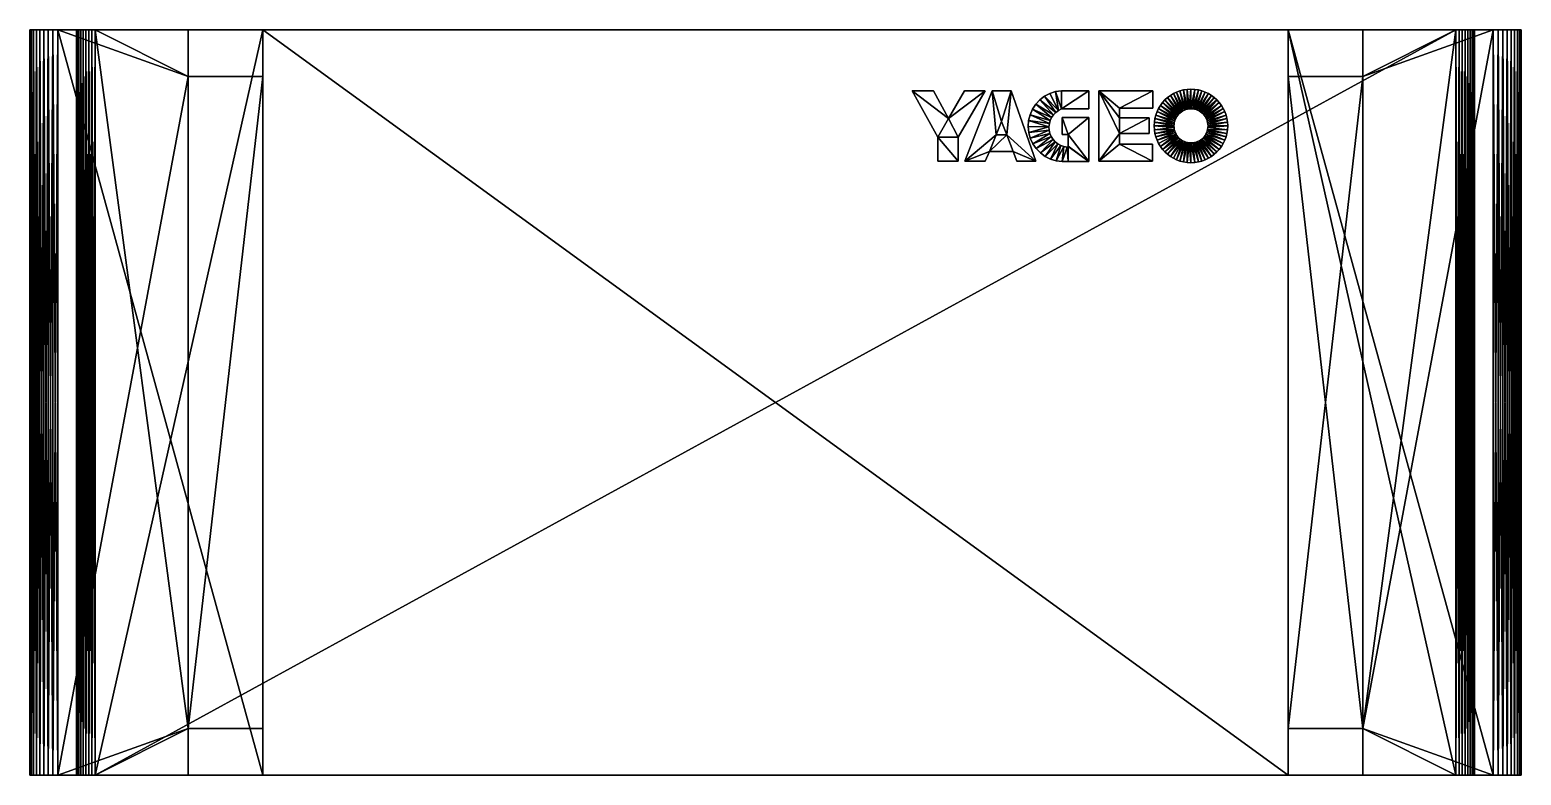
# Model space of a CAD drawing. Extents: x -0.8 to 0.8, y -0.4 to 0.4.
import ezdxf

# ---------------------------------------------------------------- set-up
doc = ezdxf.new("R2010")
doc.units = 0
for name, color, linetype in [('1', 250, 'CONTINUOUS'), ('2', 255, 'CONTINUOUS'), ('Triangle_Set', 254, 'CONTINUOUS'), ('Triangle_Set_ncl1_1', 254, 'CONTINUOUS'), ('Triangle_Set_ncl1_2', 7, 'CONTINUOUS'), ('Triangle_Set_ncl1_3', 7, 'CONTINUOUS'), ('Triangle_Set_ncl1_4', 7, 'CONTINUOUS'), ('Triangle_Set_ncl1_5', 7, 'CONTINUOUS'), ('Triangle_Set_ncl1_6', 7, 'CONTINUOUS')]:
    doc.layers.add(name, color=color, linetype=linetype)

msp = doc.modelspace()

# ---------------------------------------------------------------- meshes
at = {"layer": '1', "color": 250}
mesh = msp.add_polyface(dxfattribs=at)
corners = [(-0.550005, 0.4, 0.5), (0.550005, 0.4, 0.5), (0.550005, -0.4, 0.5), (-0.550005, -0.4, 0.5), (0.550005, 0.4, 0.55), (0.550005, -0.4, 0.55), (-0.550005, 0.4, 0.55), (-0.550005, -0.4, 0.55)]
mesh.append_faces([[corners[k] for k in face] for face in [(1, 0, 2), (2, 0, 3), (1, 5, 4), (5, 1, 2), (6, 0, 4), (4, 0, 1), (6, 3, 0), (3, 6, 7), (7, 2, 3), (2, 7, 5), (7, 6, 5), (5, 6, 4)]], dxfattribs={"color": 250})
at = {"layer": '2', "color": 255}
mesh = msp.add_polyface(dxfattribs=at)
corners = [(0.73, 0.4, 0.05), (0.73, -0.4, 0.05), (-0.73, -0.4, 0.05), (-0.73, 0.4, 0.05), (0.75, -0.4, 0.48), (0.73, -0.4, 0.5), (-0.73, -0.4, 0.5), (-0.75, -0.4, 0.48), (-0.75, -0.4, 0.07), (0.75, -0.4, 0.07), (0.75, 0.4, 0.07), (-0.75, 0.4, 0.07), (-0.75, 0.4, 0.48), (-0.73, 0.4, 0.5), (0.73, 0.4, 0.5), (0.75, 0.4, 0.48), (0.749696, -0.4, 0.483473), (0.748794, -0.4, 0.48684), (0.747321, -0.4, 0.49), (0.745321, -0.4, 0.492856), (0.742856, -0.4, 0.495321), (0.74, -0.4, 0.497321), (0.73684, -0.4, 0.498794), (0.733473, -0.4, 0.499696), (-0.733473, -0.4, 0.499696), (-0.73684, -0.4, 0.498794), (-0.74, -0.4, 0.497321), (-0.742856, -0.4, 0.495321), (-0.745321, -0.4, 0.492856), (-0.747321, -0.4, 0.49), (-0.748794, -0.4, 0.48684), (-0.749696, -0.4, 0.483473), (-0.749696, -0.4, 0.066527), (-0.748794, -0.4, 0.06316), (-0.747321, -0.4, 0.06), (-0.745321, -0.4, 0.057144), (-0.742856, -0.4, 0.054679), (-0.74, -0.4, 0.052679), (-0.73684, -0.4, 0.051206), (-0.733473, -0.4, 0.050304), (0.733473, -0.4, 0.050304), (0.73684, -0.4, 0.051206), (0.74, -0.4, 0.052679), (0.742856, -0.4, 0.054679), (0.745321, -0.4, 0.057144), (0.747321, -0.4, 0.06), (0.748794, -0.4, 0.06316), (0.749696, -0.4, 0.066527), (0.733473, 0.4, 0.050304), (0.73684, 0.4, 0.051206), (0.74, 0.4, 0.052679), (0.742856, 0.4, 0.054679), (0.745321, 0.4, 0.057144), (0.747321, 0.4, 0.06), (0.748794, 0.4, 0.06316), (0.749696, 0.4, 0.066527), (-0.733473, 0.4, 0.050304), (-0.73684, 0.4, 0.051206), (-0.74, 0.4, 0.052679), (-0.742856, 0.4, 0.054679), (-0.745321, 0.4, 0.057144), (-0.747321, 0.4, 0.06), (-0.748794, 0.4, 0.06316), (-0.749696, 0.4, 0.066527), (-0.749696, 0.4, 0.483473), (-0.748794, 0.4, 0.48684), (-0.747321, 0.4, 0.49), (-0.745321, 0.4, 0.492856), (-0.742856, 0.4, 0.495321), (-0.74, 0.4, 0.497321), (-0.73684, 0.4, 0.498794), (-0.733473, 0.4, 0.499696), (0.733473, 0.4, 0.499696), (0.73684, 0.4, 0.498794), (0.74, 0.4, 0.497321), (0.742856, 0.4, 0.495321), (0.745321, 0.4, 0.492856), (0.747321, 0.4, 0.49), (0.748794, 0.4, 0.48684), (0.749696, 0.4, 0.483473)]
mesh.append_faces([[corners[k] for k in face] for face in [(1, 0, 2), (2, 0, 3), (16, 4, 17), (17, 4, 18), (18, 4, 19), (19, 4, 20), (20, 4, 21), (21, 4, 22), (22, 4, 23), (23, 4, 5), (5, 4, 1), (24, 6, 25), (25, 6, 26), (26, 6, 27), (27, 6, 28), (28, 6, 29), (29, 6, 30), (30, 6, 31), (6, 5, 2), (31, 6, 7), (7, 6, 8), (8, 6, 2), (32, 8, 33), (33, 8, 34), (34, 8, 35), (35, 8, 36), (36, 8, 37), (37, 8, 38), (38, 8, 39), (5, 1, 2), (39, 8, 2), (1, 4, 9), (40, 1, 41), (41, 1, 42), (42, 1, 43), (43, 1, 44), (44, 1, 45), (45, 1, 46), (46, 1, 47), (47, 1, 9), (47, 9, 55), (46, 47, 54), (45, 46, 53), (44, 45, 52), (43, 44, 51), (42, 43, 50), (41, 42, 49), (40, 41, 48), (1, 40, 0), (0, 40, 48), (48, 41, 49), (49, 42, 50), (50, 43, 51), (51, 44, 52), (52, 45, 53), (53, 46, 54), (54, 47, 55), (55, 9, 10), (56, 3, 57), (57, 3, 58), (58, 3, 59), (59, 3, 60), (60, 3, 61), (61, 3, 62), (62, 3, 63), (63, 3, 11), (11, 3, 12), (12, 3, 13), (64, 12, 65), (65, 12, 66), (66, 12, 67), (67, 12, 68), (68, 12, 69), (69, 12, 70), (70, 12, 71), (71, 12, 13), (13, 3, 14), (72, 14, 73), (73, 14, 74), (74, 14, 75), (75, 14, 76), (76, 14, 77), (77, 14, 78), (78, 14, 79), (14, 3, 0), (79, 14, 15), (15, 14, 10), (10, 14, 0), (55, 10, 54), (54, 10, 53), (53, 10, 52), (52, 10, 51), (51, 10, 50), (50, 10, 49), (49, 10, 48), (48, 10, 0), (39, 2, 56), (38, 39, 57), (37, 38, 58), (36, 37, 59), (35, 36, 60), (34, 35, 61), (33, 34, 62), (32, 33, 63), (8, 32, 11), (11, 32, 63), (63, 33, 62), (62, 34, 61), (61, 35, 60), (60, 36, 59), (59, 37, 58), (58, 38, 57), (57, 39, 56), (56, 2, 3), (6, 13, 14), (6, 14, 5), (21, 22, 74), (20, 21, 75), (19, 20, 76), (18, 19, 77), (17, 18, 78), (16, 17, 79), (4, 16, 15), (22, 23, 73), (15, 16, 79), (23, 5, 72), (79, 17, 78), (78, 18, 77), (77, 19, 76), (76, 20, 75), (75, 21, 74), (74, 22, 73), (73, 23, 72), (72, 5, 14), (15, 10, 9), (4, 15, 9), (11, 12, 7), (8, 11, 7), (71, 13, 24), (70, 71, 25), (69, 70, 26), (68, 69, 27), (67, 68, 28), (66, 67, 29), (65, 66, 30), (64, 65, 31), (12, 64, 7), (7, 64, 31), (31, 65, 30), (30, 66, 29), (29, 67, 28), (28, 68, 27), (27, 69, 26), (26, 70, 25), (25, 71, 24), (24, 13, 6)]], dxfattribs={"color": 255})
at = {"layer": 'Triangle_Set', "color": 254}
mesh = msp.add_polyface(dxfattribs=at)
corners = [(-0.8, -0.4, 0.52), (-0.8, 0.4, 0.52), (-0.8, 0.4, 0.03), (-0.8, -0.4, 0.03), (-0.77, 0.4, 0.55), (-0.629983, 0.4, 0.55), (-0.629983, 0.4, 0.5), (-0.73, 0.4, 0.5), (-0.75, 0.4, 0.48), (-0.75, 0.4, 0.07), (-0.73, 0.4, 0.05), (-0.549983, 0.4, 0.05), (-0.549983, 0.4), (-0.77, 0.4), (-0.77, -0.4, 0.55), (-0.75, -0.4, 0.48), (-0.73, -0.4, 0.5), (-0.629983, -0.4, 0.5), (-0.629983, -0.4, 0.55), (-0.77, -0.4), (-0.549983, -0.4), (-0.549983, -0.4, 0.05), (-0.73, -0.4, 0.05), (-0.75, -0.4, 0.07), (-0.629983, -0.35, 0.55), (-0.549983, -0.35, 0.55), (-0.549983, 0.35, 0.55), (-0.629983, 0.35, 0.55), (-0.629983, -0.35, 0.5), (-0.629983, 0.35, 0.5), (-0.549983, 0.35, 0.5), (-0.549983, -0.35, 0.5), (-0.799544, 0.4, 0.525209), (-0.798191, 0.4, 0.530261), (-0.795981, 0.4, 0.535), (-0.792981, 0.4, 0.539284), (-0.789284, 0.4, 0.542981), (-0.785, 0.4, 0.545981), (-0.780261, 0.4, 0.548191), (-0.775209, 0.4, 0.549544), (-0.733473, 0.4, 0.499696), (-0.73684, 0.4, 0.498794), (-0.74, 0.4, 0.497321), (-0.742856, 0.4, 0.495321), (-0.745321, 0.4, 0.492856), (-0.747321, 0.4, 0.49), (-0.748794, 0.4, 0.48684), (-0.749696, 0.4, 0.483473), (-0.749696, 0.4, 0.066527), (-0.748794, 0.4, 0.06316), (-0.747321, 0.4, 0.06), (-0.745321, 0.4, 0.057144), (-0.742856, 0.4, 0.054679), (-0.74, 0.4, 0.052679), (-0.73684, 0.4, 0.051206), (-0.733473, 0.4, 0.050304), (-0.775209, 0.4, 0.000456), (-0.780261, 0.4, 0.001809), (-0.785, 0.4, 0.004019), (-0.789284, 0.4, 0.007019), (-0.792981, 0.4, 0.010716), (-0.795981, 0.4, 0.015), (-0.798191, 0.4, 0.019739), (-0.799544, 0.4, 0.024791), (-0.799544, -0.4, 0.525209), (-0.798191, -0.4, 0.530261), (-0.795981, -0.4, 0.535), (-0.792981, -0.4, 0.539284), (-0.789284, -0.4, 0.542981), (-0.785, -0.4, 0.545981), (-0.780261, -0.4, 0.548191), (-0.775209, -0.4, 0.549544), (-0.749696, -0.4, 0.483473), (-0.748794, -0.4, 0.48684), (-0.747321, -0.4, 0.49), (-0.745321, -0.4, 0.492856), (-0.742856, -0.4, 0.495321), (-0.74, -0.4, 0.497321), (-0.73684, -0.4, 0.498794), (-0.733473, -0.4, 0.499696), (-0.799544, -0.4, 0.024791), (-0.798191, -0.4, 0.019739), (-0.795981, -0.4, 0.015), (-0.792981, -0.4, 0.010716), (-0.789284, -0.4, 0.007019), (-0.785, -0.4, 0.004019), (-0.780261, -0.4, 0.001809), (-0.775209, -0.4, 0.000456), (-0.733473, -0.4, 0.050304), (-0.73684, -0.4, 0.051206), (-0.74, -0.4, 0.052679), (-0.742856, -0.4, 0.054679), (-0.745321, -0.4, 0.057144), (-0.747321, -0.4, 0.06), (-0.748794, -0.4, 0.06316), (-0.749696, -0.4, 0.066527)]
mesh.append_faces([[corners[k] for k in face] for face in [(1, 0, 2), (2, 0, 3), (32, 1, 33), (33, 1, 34), (34, 1, 35), (35, 1, 36), (36, 1, 37), (37, 1, 38), (38, 1, 39), (39, 1, 4), (4, 1, 43), (5, 4, 7), (6, 5, 7), (7, 4, 40), (40, 4, 41), (41, 4, 42), (42, 4, 43), (43, 1, 44), (44, 1, 45), (45, 1, 46), (46, 1, 47), (47, 1, 8), (8, 1, 9), (9, 1, 2), (48, 9, 2), (49, 48, 2), (50, 49, 2), (51, 50, 2), (52, 51, 13), (53, 52, 13), (54, 53, 13), (55, 13, 10), (10, 12, 11), (55, 54, 13), (12, 10, 13), (13, 51, 2), (56, 13, 57), (57, 13, 58), (58, 13, 59), (59, 13, 60), (60, 13, 61), (61, 13, 62), (62, 13, 63), (63, 13, 2), (39, 4, 71), (38, 39, 70), (37, 38, 69), (36, 37, 68), (35, 36, 67), (34, 35, 66), (33, 34, 65), (32, 33, 64), (1, 32, 0), (0, 32, 64), (64, 33, 65), (65, 34, 66), (66, 35, 67), (67, 36, 68), (68, 37, 69), (69, 38, 70), (70, 39, 71), (71, 4, 14), (15, 0, 72), (72, 0, 73), (73, 0, 74), (74, 0, 75), (75, 14, 76), (76, 14, 77), (77, 14, 78), (16, 14, 18), (79, 78, 14), (16, 79, 14), (17, 16, 18), (14, 75, 0), (71, 14, 70), (70, 14, 69), (69, 14, 68), (68, 14, 67), (67, 14, 66), (66, 14, 65), (65, 14, 64), (15, 3, 0), (64, 14, 0), (80, 3, 81), (81, 3, 82), (82, 3, 83), (83, 3, 84), (84, 3, 85), (85, 3, 86), (86, 3, 87), (87, 3, 19), (19, 3, 91), (20, 19, 22), (21, 20, 22), (22, 19, 88), (88, 19, 89), (89, 19, 90), (90, 19, 91), (91, 3, 92), (92, 3, 93), (93, 3, 94), (94, 3, 95), (3, 15, 23), (95, 3, 23), (63, 2, 80), (62, 63, 81), (61, 62, 82), (60, 61, 83), (59, 60, 84), (58, 59, 85), (57, 58, 86), (56, 57, 87), (13, 56, 19), (19, 56, 87), (87, 57, 86), (86, 58, 85), (85, 59, 84), (84, 60, 83), (83, 61, 82), (82, 62, 81), (81, 63, 80), (80, 2, 3), (18, 14, 24), (24, 14, 27), (25, 24, 26), (26, 24, 27), (27, 4, 5), (27, 14, 4), (12, 13, 20), (13, 19, 20), (21, 11, 12), (21, 12, 20), (10, 11, 22), (11, 21, 22), (22, 88, 55), (88, 89, 54), (89, 90, 53), (90, 91, 52), (91, 92, 51), (92, 93, 50), (93, 94, 49), (94, 95, 48), (95, 23, 9), (95, 9, 48), (94, 48, 49), (93, 49, 50), (92, 50, 51), (91, 51, 52), (90, 52, 53), (89, 53, 54), (88, 54, 55), (22, 55, 10), (8, 9, 15), (9, 23, 15), (7, 40, 79), (40, 41, 78), (41, 42, 77), (42, 43, 76), (43, 44, 75), (44, 45, 74), (45, 46, 73), (46, 47, 72), (47, 8, 15), (47, 15, 72), (46, 72, 73), (45, 73, 74), (44, 74, 75), (43, 75, 76), (42, 76, 77), (41, 77, 78), (40, 78, 79), (7, 79, 16), (17, 28, 16), (28, 31, 30), (28, 30, 29), (7, 29, 6), (28, 29, 7), (28, 7, 16), (5, 6, 27), (6, 29, 27), (24, 28, 18), (28, 17, 18), (29, 30, 26), (29, 26, 27), (31, 25, 26), (31, 26, 30), (25, 31, 24), (31, 28, 24)]], dxfattribs={"color": 254})
at = {"layer": 'Triangle_Set_ncl1_1', "color": 254}
mesh = msp.add_polyface(dxfattribs=at)
corners = [(0.8, 0.4, 0.52), (0.8, -0.4, 0.52), (0.8, -0.4, 0.03), (0.8, 0.4, 0.03), (0.77, -0.4, 0.55), (0.629983, -0.4, 0.55), (0.629983, -0.4, 0.5), (0.73, -0.4, 0.5), (0.75, -0.4, 0.48), (0.75, -0.4, 0.07), (0.73, -0.4, 0.05), (0.549983, -0.4, 0.05), (0.549983, -0.4), (0.77, -0.4), (0.77, 0.4, 0.55), (0.75, 0.4, 0.48), (0.73, 0.4, 0.5), (0.629983, 0.4, 0.5), (0.629983, 0.4, 0.55), (0.77, 0.4), (0.549983, 0.4), (0.549983, 0.4, 0.05), (0.73, 0.4, 0.05), (0.75, 0.4, 0.07), (0.549983, 0.35, 0.55), (0.549983, -0.35, 0.55), (0.629983, -0.35, 0.55), (0.629983, 0.35, 0.55), (0.549983, 0.35, 0.5), (0.549983, -0.35, 0.5), (0.629983, 0.35, 0.5), (0.629983, -0.35, 0.5), (0.799544, -0.4, 0.525209), (0.798191, -0.4, 0.530261), (0.795981, -0.4, 0.535), (0.792981, -0.4, 0.539284), (0.789284, -0.4, 0.542981), (0.785, -0.4, 0.545981), (0.780261, -0.4, 0.548191), (0.775209, -0.4, 0.549544), (0.733473, -0.4, 0.499696), (0.73684, -0.4, 0.498794), (0.74, -0.4, 0.497321), (0.742856, -0.4, 0.495321), (0.745321, -0.4, 0.492856), (0.747321, -0.4, 0.49), (0.748794, -0.4, 0.48684), (0.749696, -0.4, 0.483473), (0.749696, -0.4, 0.066527), (0.748794, -0.4, 0.06316), (0.747321, -0.4, 0.06), (0.745321, -0.4, 0.057144), (0.742856, -0.4, 0.054679), (0.74, -0.4, 0.052679), (0.73684, -0.4, 0.051206), (0.733473, -0.4, 0.050304), (0.775209, -0.4, 0.000456), (0.780261, -0.4, 0.001809), (0.785, -0.4, 0.004019), (0.789284, -0.4, 0.007019), (0.792981, -0.4, 0.010716), (0.795981, -0.4, 0.015), (0.798191, -0.4, 0.019739), (0.799544, -0.4, 0.024791), (0.799544, 0.4, 0.525209), (0.798191, 0.4, 0.530261), (0.795981, 0.4, 0.535), (0.792981, 0.4, 0.539284), (0.789284, 0.4, 0.542981), (0.785, 0.4, 0.545981), (0.780261, 0.4, 0.548191), (0.775209, 0.4, 0.549544), (0.749696, 0.4, 0.483473), (0.748794, 0.4, 0.48684), (0.747321, 0.4, 0.49), (0.745321, 0.4, 0.492856), (0.742856, 0.4, 0.495321), (0.74, 0.4, 0.497321), (0.73684, 0.4, 0.498794), (0.733473, 0.4, 0.499696), (0.799544, 0.4, 0.024791), (0.798191, 0.4, 0.019739), (0.795981, 0.4, 0.015), (0.792981, 0.4, 0.010716), (0.789284, 0.4, 0.007019), (0.785, 0.4, 0.004019), (0.780261, 0.4, 0.001809), (0.775209, 0.4, 0.000456), (0.733473, 0.4, 0.050304), (0.73684, 0.4, 0.051206), (0.74, 0.4, 0.052679), (0.742856, 0.4, 0.054679), (0.745321, 0.4, 0.057144), (0.747321, 0.4, 0.06), (0.748794, 0.4, 0.06316), (0.749696, 0.4, 0.066527)]
mesh.append_faces([[corners[k] for k in face] for face in [(0, 3, 2), (1, 0, 2), (32, 1, 33), (33, 1, 34), (34, 1, 35), (35, 1, 36), (36, 1, 37), (37, 1, 38), (38, 1, 39), (39, 1, 4), (4, 1, 43), (5, 4, 7), (6, 5, 7), (7, 4, 40), (40, 4, 41), (41, 4, 42), (42, 4, 43), (43, 1, 44), (44, 1, 45), (45, 1, 46), (46, 1, 47), (47, 1, 8), (8, 1, 9), (9, 1, 2), (48, 9, 2), (49, 48, 2), (50, 49, 2), (51, 50, 2), (52, 51, 13), (53, 52, 13), (54, 53, 13), (55, 13, 10), (10, 12, 11), (55, 54, 13), (12, 10, 13), (13, 51, 2), (56, 13, 57), (57, 13, 58), (58, 13, 59), (59, 13, 60), (60, 13, 61), (61, 13, 62), (62, 13, 63), (63, 13, 2), (37, 38, 69), (36, 37, 68), (35, 36, 67), (34, 35, 66), (33, 34, 65), (32, 33, 64), (1, 32, 0), (38, 39, 70), (0, 32, 64), (39, 4, 71), (64, 33, 65), (65, 34, 66), (66, 35, 67), (67, 36, 68), (68, 37, 69), (69, 38, 70), (70, 39, 71), (71, 4, 14), (15, 0, 72), (72, 0, 73), (73, 0, 74), (74, 0, 75), (75, 14, 76), (76, 14, 77), (77, 14, 78), (16, 14, 18), (79, 78, 14), (16, 79, 14), (17, 16, 18), (14, 75, 0), (71, 14, 70), (70, 14, 69), (69, 14, 68), (68, 14, 67), (67, 14, 66), (66, 14, 65), (65, 14, 64), (15, 3, 0), (64, 14, 0), (80, 3, 81), (81, 3, 82), (82, 3, 83), (83, 3, 84), (84, 3, 85), (85, 3, 86), (86, 3, 87), (87, 3, 19), (19, 3, 91), (20, 19, 22), (21, 20, 22), (22, 19, 88), (88, 19, 89), (89, 19, 90), (90, 19, 91), (91, 3, 92), (92, 3, 93), (93, 3, 94), (94, 3, 95), (3, 15, 23), (95, 3, 23), (63, 2, 80), (62, 63, 81), (61, 62, 82), (60, 61, 83), (59, 60, 84), (58, 59, 85), (57, 58, 86), (56, 57, 87), (13, 56, 19), (19, 56, 87), (87, 57, 86), (86, 58, 85), (85, 59, 84), (84, 60, 83), (83, 61, 82), (82, 62, 81), (81, 63, 80), (80, 2, 3), (26, 14, 4), (25, 24, 26), (5, 26, 4), (14, 27, 18), (26, 24, 27), (14, 26, 27), (13, 19, 20), (13, 20, 12), (20, 21, 12), (21, 11, 12), (10, 11, 21), (10, 21, 22), (9, 48, 95), (48, 49, 94), (49, 50, 93), (50, 51, 92), (51, 52, 91), (52, 53, 90), (53, 54, 89), (54, 55, 88), (55, 10, 22), (55, 22, 88), (54, 88, 89), (53, 89, 90), (52, 90, 91), (51, 91, 92), (50, 92, 93), (49, 93, 94), (48, 94, 95), (9, 95, 23), (23, 15, 9), (15, 8, 9), (41, 42, 77), (42, 43, 76), (43, 44, 75), (44, 45, 74), (45, 46, 73), (46, 47, 72), (47, 8, 15), (40, 41, 78), (47, 15, 72), (7, 40, 79), (46, 72, 73), (45, 73, 74), (44, 74, 75), (43, 75, 76), (42, 76, 77), (41, 77, 78), (40, 78, 79), (7, 79, 16), (29, 30, 28), (29, 31, 30), (31, 6, 7), (31, 7, 16), (31, 16, 30), (16, 17, 30), (6, 31, 26), (6, 26, 5), (30, 17, 18), (30, 18, 27), (26, 31, 25), (31, 29, 25), (25, 29, 28), (25, 28, 24), (28, 30, 27), (28, 27, 24)]], dxfattribs={"color": 254})
at = {"layer": 'Triangle_Set_ncl1_2', "color": 7}
mesh = msp.add_polyface(dxfattribs=at)
corners = [(0.314111, 0.275199, 0.5501), (0.313037, 0.274202, 0.5501), (0.306901, 0.315052, 0.5501), (0.33624, 0.315052, 0.5501), (0.33624, 0.334651, 0.5501), (0.306901, 0.334651, 0.5501), (0.314111, 0.258838, 0.5501), (0.33624, 0.258838, 0.5501), (0.33624, 0.305804, 0.5501), (0.307641, 0.305804, 0.5501), (0.307641, 0.287499, 0.5501), (0.314111, 0.287499, 0.5501), (0.306901, 0.315052, 0.5401), (0.313037, 0.274202, 0.5401), (0.314111, 0.275199, 0.5401), (0.314111, 0.287499, 0.5401), (0.307641, 0.287499, 0.5401), (0.307641, 0.305804, 0.5401), (0.33624, 0.305804, 0.5401), (0.33624, 0.258838, 0.5401), (0.314111, 0.258838, 0.5401), (0.306901, 0.334651, 0.5401), (0.33624, 0.334651, 0.5401), (0.33624, 0.315052, 0.5401), (0.314098, 0.275036, 0.5501), (0.314057, 0.274876, 0.5501), (0.313992, 0.274726, 0.5501), (0.313902, 0.274588, 0.5501), (0.313792, 0.274467, 0.5501), (0.313662, 0.274365, 0.5501), (0.313518, 0.274286, 0.5501), (0.313363, 0.274232, 0.5501), (0.313202, 0.274203, 0.5501), (0.309518, 0.274763, 0.5501), (0.306142, 0.275906, 0.5501), (0.303005, 0.277599, 0.5501), (0.300197, 0.279794, 0.5501), (0.297797, 0.282428, 0.5501), (0.295873, 0.285428, 0.5501), (0.294479, 0.288709, 0.5501), (0.293655, 0.292176, 0.5501), (0.293424, 0.295733, 0.5501), (0.293793, 0.299278, 0.5501), (0.29475, 0.302711, 0.5501), (0.296271, 0.305934, 0.5501), (0.29831, 0.308857, 0.5501), (0.30081, 0.311397, 0.5501), (0.303701, 0.313482, 0.5501), (0.300529, 0.333732, 0.5501), (0.294403, 0.331754, 0.5501), (0.288697, 0.328773, 0.5501), (0.283575, 0.324873, 0.5501), (0.279182, 0.320167, 0.5501), (0.275645, 0.314789, 0.5501), (0.273063, 0.308891, 0.5501), (0.271511, 0.302644, 0.5501), (0.271033, 0.296224, 0.5501), (0.271642, 0.289815, 0.5501), (0.273322, 0.2836, 0.5501), (0.276024, 0.277757, 0.5501), (0.279671, 0.272452, 0.5501), (0.284159, 0.267837, 0.5501), (0.28936, 0.264043, 0.5501), (0.295126, 0.261179, 0.5501), (0.301291, 0.259327, 0.5501), (0.30768, 0.258539, 0.5501), (0.303701, 0.313482, 0.5401), (0.30081, 0.311397, 0.5401), (0.29831, 0.308857, 0.5401), (0.296271, 0.305934, 0.5401), (0.29475, 0.302711, 0.5401), (0.293793, 0.299278, 0.5401), (0.293424, 0.295733, 0.5401), (0.293655, 0.292176, 0.5401), (0.294479, 0.288709, 0.5401), (0.295873, 0.285428, 0.5401), (0.297797, 0.282428, 0.5401), (0.300197, 0.279794, 0.5401), (0.303005, 0.277599, 0.5401), (0.306142, 0.275906, 0.5401), (0.309518, 0.274763, 0.5401), (0.313202, 0.274203, 0.5401), (0.313363, 0.274232, 0.5401), (0.313518, 0.274286, 0.5401), (0.313662, 0.274365, 0.5401), (0.313792, 0.274467, 0.5401), (0.313902, 0.274588, 0.5401), (0.313992, 0.274726, 0.5401), (0.314057, 0.274876, 0.5401), (0.314098, 0.275036, 0.5401), (0.300529, 0.333732, 0.5401), (0.294403, 0.331754, 0.5401), (0.288697, 0.328773, 0.5401), (0.283575, 0.324873, 0.5401), (0.279182, 0.320167, 0.5401), (0.275645, 0.314789, 0.5401), (0.273063, 0.308891, 0.5401), (0.271511, 0.302644, 0.5401), (0.271033, 0.296224, 0.5401), (0.271642, 0.289815, 0.5401), (0.273322, 0.2836, 0.5401), (0.276024, 0.277757, 0.5401), (0.279671, 0.272452, 0.5401), (0.284159, 0.267837, 0.5401), (0.28936, 0.264043, 0.5401), (0.295126, 0.261179, 0.5401), (0.301291, 0.259327, 0.5401), (0.30768, 0.258539, 0.5401)]
mesh.append_faces([[corners[k] for k in face] for face in [(7, 0, 11), (24, 0, 7), (25, 24, 7), (27, 26, 7), (29, 28, 6), (30, 6, 31), (35, 63, 62), (1, 32, 6), (39, 38, 59), (40, 39, 58), (41, 40, 57), (42, 41, 55), (45, 44, 52), (46, 45, 51), (6, 27, 7), (47, 46, 50), (3, 2, 4), (2, 47, 48), (4, 2, 5), (44, 43, 53), (5, 2, 48), (43, 42, 54), (48, 47, 49), (49, 47, 50), (50, 46, 51), (51, 45, 52), (52, 44, 53), (53, 43, 54), (54, 42, 55), (38, 37, 60), (55, 41, 56), (37, 36, 61), (56, 41, 57), (36, 35, 62), (57, 40, 58), (35, 34, 63), (58, 39, 59), (34, 33, 64), (59, 38, 60), (33, 1, 65), (60, 37, 61), (32, 31, 6), (61, 36, 62), (30, 29, 6), (63, 34, 64), (28, 27, 6), (64, 33, 65), (26, 25, 7), (65, 1, 6), (10, 9, 11), (9, 8, 11), (8, 7, 11), (13, 1, 33), (13, 33, 80), (33, 34, 79), (34, 35, 78), (35, 36, 77), (36, 37, 76), (37, 38, 75), (38, 39, 74), (39, 40, 73), (40, 41, 72), (41, 42, 71), (42, 43, 70), (68, 44, 45), (67, 45, 46), (66, 46, 47), (12, 47, 2), (43, 44, 69), (47, 12, 66), (46, 66, 67), (45, 67, 68), (44, 68, 69), (43, 69, 70), (42, 70, 71), (41, 71, 72), (40, 72, 73), (39, 73, 74), (38, 74, 75), (37, 75, 76), (36, 76, 77), (35, 77, 78), (34, 78, 79), (33, 79, 80), (88, 89, 24), (89, 14, 0), (87, 88, 25), (89, 0, 24), (86, 87, 26), (88, 24, 25), (85, 86, 27), (87, 25, 26), (84, 85, 28), (86, 26, 27), (83, 84, 29), (85, 27, 28), (82, 83, 30), (84, 28, 29), (81, 82, 31), (83, 29, 30), (13, 81, 32), (82, 30, 31), (81, 31, 32), (13, 32, 1), (11, 14, 15), (14, 11, 0), (16, 10, 15), (15, 10, 11), (9, 10, 17), (17, 10, 16), (8, 9, 18), (18, 9, 17), (8, 18, 19), (7, 8, 19), (19, 20, 7), (7, 20, 6), (6, 107, 65), (65, 106, 64), (64, 105, 63), (63, 104, 62), (62, 103, 61), (61, 102, 60), (60, 101, 59), (59, 100, 58), (58, 99, 57), (57, 98, 56), (56, 97, 55), (55, 96, 54), (54, 95, 53), (53, 94, 52), (52, 93, 51), (51, 92, 50), (50, 91, 49), (49, 90, 48), (48, 21, 5), (21, 48, 90), (90, 49, 91), (91, 50, 92), (92, 51, 93), (93, 52, 94), (94, 53, 95), (95, 54, 96), (96, 55, 97), (97, 56, 98), (98, 57, 99), (99, 58, 100), (100, 59, 101), (101, 60, 102), (102, 61, 103), (103, 62, 104), (104, 63, 105), (105, 64, 106), (106, 65, 107), (107, 6, 20), (4, 5, 22), (22, 5, 21), (4, 22, 23), (3, 4, 23), (3, 23, 12), (2, 3, 12), (90, 66, 12), (93, 68, 67), (94, 69, 68), (66, 90, 91), (95, 70, 69), (96, 71, 70), (99, 73, 72), (94, 95, 69), (96, 97, 71), (103, 77, 76), (72, 98, 99), (104, 78, 77), (74, 100, 101), (105, 79, 78), (106, 80, 79), (20, 82, 81), (95, 96, 70), (20, 19, 86), (18, 17, 15), (19, 18, 15), (17, 16, 15), (19, 15, 14), (19, 14, 89), (107, 20, 13), (19, 89, 88), (19, 88, 87), (106, 107, 80), (19, 87, 86), (20, 86, 85), (105, 106, 79), (20, 85, 84), (20, 84, 83), (104, 105, 78), (20, 83, 82), (20, 81, 13), (103, 104, 77), (107, 13, 80), (102, 103, 76), (101, 102, 75), (99, 100, 73), (97, 98, 72), (102, 76, 75), (101, 75, 74), (100, 74, 73), (93, 94, 68), (97, 72, 71), (92, 93, 67), (91, 92, 66), (21, 90, 12), (22, 21, 12), (92, 67, 66), (22, 12, 23)]], dxfattribs={"color": 7})
at = {"layer": 'Triangle_Set_ncl1_3', "color": 7}
mesh = msp.add_polyface(dxfattribs=at)
corners = [(0.432834, 0.309776, 0.5401), (0.434131, 0.310955, 0.5401), (0.420605, 0.327261, 0.5401), (0.435538, 0.312007, 0.5401), (0.423643, 0.329532, 0.5401), (0.437044, 0.312922, 0.5401), (0.426896, 0.331509, 0.5401), (0.43864, 0.313691, 0.5401), (0.430345, 0.33317, 0.5401), (0.440318, 0.314305, 0.5401), (0.43397, 0.334497, 0.5401), (0.442069, 0.314755, 0.5401), (0.437751, 0.335469, 0.5401), (0.443883, 0.315032, 0.5401), (0.441669, 0.336067, 0.5401), (0.44575, 0.315126, 0.5401), (0.445703, 0.336271, 0.5401), (0.428919, 0.30397, 0.5401), (0.428305, 0.302292, 0.5401), (0.428305, 0.302292, 0.5501), (0.427855, 0.300541, 0.5501), (0.429689, 0.305567, 0.5401), (0.428919, 0.30397, 0.5501), (0.430604, 0.307073, 0.5401), (0.429689, 0.305567, 0.5501), (0.431655, 0.308479, 0.5401), (0.430604, 0.307073, 0.5501), (0.431655, 0.308479, 0.5501), (0.432834, 0.309776, 0.5501), (0.434131, 0.310955, 0.5501), (0.435538, 0.312007, 0.5501), (0.437044, 0.312922, 0.5501), (0.43864, 0.313691, 0.5501), (0.440318, 0.314305, 0.5501), (0.442069, 0.314755, 0.5501), (0.443883, 0.315032, 0.5501), (0.44575, 0.315126, 0.5501), (0.437751, 0.335469, 0.5501), (0.43397, 0.334497, 0.5501), (0.441669, 0.336067, 0.5501), (0.445703, 0.336271, 0.5501), (0.430345, 0.33317, 0.5501), (0.426896, 0.331509, 0.5501), (0.423643, 0.329532, 0.5501), (0.420605, 0.327261, 0.5501)]
mesh.append_faces([[corners[k] for k in face] for face in [(0, 1, 2), (1, 3, 4), (3, 5, 6), (5, 7, 8), (7, 9, 10), (9, 11, 12), (11, 13, 14), (13, 15, 16), (13, 16, 14), (11, 14, 12), (9, 12, 10), (7, 10, 8), (5, 8, 6), (3, 6, 4), (17, 18, 19), (18, 20, 19), (21, 17, 22), (17, 19, 22), (23, 21, 24), (21, 22, 24), (25, 23, 26), (23, 24, 26), (0, 25, 27), (25, 26, 27), (1, 0, 28), (0, 27, 28), (3, 1, 29), (1, 28, 29), (5, 3, 30), (3, 29, 30), (7, 5, 31), (5, 30, 31), (9, 7, 32), (7, 31, 32), (11, 9, 33), (9, 32, 33), (13, 11, 34), (11, 33, 34), (15, 13, 35), (13, 34, 35), (15, 35, 36), (37, 12, 14), (38, 12, 37), (37, 14, 39), (39, 14, 16), (40, 39, 16), (41, 42, 8), (38, 41, 10), (12, 38, 10), (10, 41, 8), (35, 34, 39), (36, 35, 40), (34, 33, 37), (33, 32, 38), (32, 31, 41), (31, 30, 42), (30, 29, 43), (29, 28, 44), (40, 35, 39), (39, 34, 37), (37, 33, 38), (38, 32, 41), (41, 31, 42), (42, 30, 43)]], dxfattribs={"color": 7})
mesh = msp.add_polyface(dxfattribs=at)
corners = [(0.44575, 0.315126, 0.5401), (0.449737, 0.336067, 0.5401), (0.445703, 0.336271, 0.5401), (0.447618, 0.315032, 0.5401), (0.449431, 0.314755, 0.5401), (0.453654, 0.335469, 0.5401), (0.451182, 0.314305, 0.5401), (0.457436, 0.334497, 0.5401), (0.45286, 0.313691, 0.5401), (0.461061, 0.33317, 0.5401), (0.454456, 0.312922, 0.5401), (0.46451, 0.331509, 0.5401), (0.455962, 0.312007, 0.5401), (0.457369, 0.310955, 0.5401), (0.4708, 0.327261, 0.5401), (0.458666, 0.309776, 0.5401), (0.473602, 0.324714, 0.5401), (0.467763, 0.329532, 0.5401), (0.460896, 0.307073, 0.5401), (0.47842, 0.318875, 0.5401), (0.476149, 0.321912, 0.5401), (0.459845, 0.308479, 0.5401), (0.44575, 0.315126, 0.5501), (0.447618, 0.315032, 0.5501), (0.449431, 0.314755, 0.5501), (0.449737, 0.336067, 0.5501), (0.445703, 0.336271, 0.5501), (0.453654, 0.335469, 0.5501), (0.457436, 0.334497, 0.5501), (0.461061, 0.33317, 0.5501), (0.467763, 0.329532, 0.5501), (0.46451, 0.331509, 0.5501), (0.4708, 0.327261, 0.5501), (0.473602, 0.324714, 0.5501), (0.47842, 0.318875, 0.5501), (0.480397, 0.315622, 0.5401), (0.480397, 0.315622, 0.5501), (0.476149, 0.321912, 0.5501), (0.482058, 0.312173, 0.5401), (0.451182, 0.314305, 0.5501), (0.45286, 0.313691, 0.5501), (0.454456, 0.312922, 0.5501), (0.455962, 0.312007, 0.5501), (0.458666, 0.309776, 0.5501), (0.457369, 0.310955, 0.5501), (0.460896, 0.307073, 0.5501), (0.459845, 0.308479, 0.5501)]
mesh.append_faces([[corners[k] for k in face] for face in [(0, 1, 2), (3, 1, 0), (4, 5, 3), (6, 7, 4), (8, 9, 6), (10, 11, 8), (12, 13, 14), (13, 15, 16), (12, 17, 10), (18, 19, 20), (21, 20, 16), (13, 16, 14), (12, 14, 17), (10, 17, 11), (8, 11, 9), (6, 9, 7), (4, 7, 5), (3, 5, 1), (3, 0, 22), (4, 3, 23), (3, 22, 23), (6, 4, 24), (4, 23, 24), (25, 26, 1), (27, 25, 5), (28, 27, 7), (29, 28, 9), (30, 31, 17), (32, 30, 14), (33, 32, 16), (34, 35, 36), (37, 33, 20), (34, 37, 19), (31, 29, 11), (38, 36, 35), (35, 34, 19), (19, 37, 20), (20, 33, 16), (16, 32, 14), (14, 30, 17), (17, 31, 11), (11, 29, 9), (9, 28, 7), (7, 27, 5), (5, 25, 1), (1, 26, 2), (23, 22, 25), (24, 23, 27), (39, 24, 28), (40, 39, 29), (41, 40, 31), (42, 41, 30), (43, 44, 33), (44, 42, 32), (34, 45, 37), (37, 46, 33), (33, 44, 32), (32, 42, 30), (30, 41, 31), (31, 40, 29), (29, 39, 28), (28, 24, 27), (27, 23, 25), (25, 22, 26)]], dxfattribs={"color": 7})
mesh = msp.add_polyface(dxfattribs=at)
corners = [(0.427484, 0.29686, 0.5401), (0.427578, 0.298728, 0.5401), (0.40645, 0.300849, 0.5401), (0.427855, 0.300541, 0.5401), (0.428305, 0.302292, 0.5401), (0.40802, 0.308548, 0.5401), (0.431655, 0.308479, 0.5401), (0.432834, 0.309776, 0.5401), (0.417803, 0.324714, 0.5401), (0.430604, 0.307073, 0.5401), (0.415257, 0.321912, 0.5401), (0.429689, 0.305567, 0.5401), (0.412985, 0.318875, 0.5401), (0.428919, 0.30397, 0.5401), (0.411009, 0.315622, 0.5401), (0.409347, 0.312173, 0.5401), (0.407048, 0.304767, 0.5401), (0.434131, 0.310955, 0.5401), (0.423643, 0.329532, 0.5401), (0.420605, 0.327261, 0.5401), (0.406246, 0.296815, 0.5401), (0.427484, 0.29686, 0.5501), (0.427578, 0.298728, 0.5501), (0.427855, 0.300541, 0.5501), (0.40645, 0.300849, 0.5501), (0.406246, 0.296815, 0.5501), (0.407048, 0.304767, 0.5501), (0.40802, 0.308548, 0.5501), (0.409347, 0.312173, 0.5501), (0.412985, 0.318875, 0.5501), (0.411009, 0.315622, 0.5501), (0.415257, 0.321912, 0.5501), (0.417803, 0.324714, 0.5501), (0.423643, 0.329532, 0.5501), (0.426896, 0.331509, 0.5401), (0.426896, 0.331509, 0.5501), (0.420605, 0.327261, 0.5501), (0.430345, 0.33317, 0.5401), (0.428305, 0.302292, 0.5501), (0.432834, 0.309776, 0.5501), (0.431655, 0.308479, 0.5501), (0.430604, 0.307073, 0.5501), (0.429689, 0.305567, 0.5501), (0.428919, 0.30397, 0.5501), (0.434131, 0.310955, 0.5501)]
mesh.append_faces([[corners[k] for k in face] for face in [(0, 1, 2), (3, 4, 5), (6, 7, 8), (9, 6, 10), (11, 9, 12), (13, 11, 14), (4, 13, 15), (1, 3, 16), (17, 18, 19), (7, 19, 8), (6, 8, 10), (9, 10, 12), (11, 12, 14), (13, 14, 15), (4, 15, 5), (3, 5, 16), (1, 16, 2), (0, 2, 20), (1, 0, 21), (3, 1, 22), (1, 21, 22), (4, 3, 23), (3, 22, 23), (24, 25, 2), (26, 24, 16), (27, 26, 5), (28, 27, 15), (29, 30, 12), (31, 29, 10), (32, 31, 8), (33, 34, 35), (36, 32, 19), (33, 36, 18), (30, 28, 14), (37, 35, 34), (34, 33, 18), (18, 36, 19), (19, 32, 8), (8, 31, 10), (10, 29, 12), (12, 30, 14), (14, 28, 15), (15, 27, 5), (5, 26, 16), (16, 24, 2), (2, 25, 20), (22, 21, 24), (38, 23, 27), (39, 40, 32), (40, 41, 31), (41, 42, 29), (42, 43, 30), (43, 38, 28), (23, 22, 26), (33, 44, 36), (36, 39, 32), (32, 40, 31), (31, 41, 29), (29, 42, 30), (30, 43, 28), (28, 38, 27), (27, 23, 26), (26, 22, 24), (24, 21, 25)]], dxfattribs={"color": 7})
mesh = msp.add_polyface(dxfattribs=at)
corners = [(0.458666, 0.309776, 0.5401), (0.459845, 0.308479, 0.5401), (0.473602, 0.324714, 0.5401), (0.460896, 0.307073, 0.5401), (0.476149, 0.321912, 0.5401), (0.463922, 0.298728, 0.5401), (0.464016, 0.29686, 0.5401), (0.484955, 0.300849, 0.5401), (0.463645, 0.300541, 0.5401), (0.484357, 0.304767, 0.5401), (0.463195, 0.302292, 0.5401), (0.483385, 0.308548, 0.5401), (0.462581, 0.30397, 0.5401), (0.482058, 0.312173, 0.5401), (0.461811, 0.305567, 0.5401), (0.480397, 0.315622, 0.5401), (0.47842, 0.318875, 0.5401), (0.485159, 0.296815, 0.5401), (0.45286, 0.313691, 0.5401), (0.451182, 0.314305, 0.5401), (0.451182, 0.314305, 0.5501), (0.449431, 0.314755, 0.5501), (0.454456, 0.312922, 0.5401), (0.45286, 0.313691, 0.5501), (0.455962, 0.312007, 0.5401), (0.454456, 0.312922, 0.5501), (0.457369, 0.310955, 0.5401), (0.455962, 0.312007, 0.5501), (0.457369, 0.310955, 0.5501), (0.458666, 0.309776, 0.5501), (0.459845, 0.308479, 0.5501), (0.460896, 0.307073, 0.5501), (0.461811, 0.305567, 0.5501), (0.462581, 0.30397, 0.5501), (0.463195, 0.302292, 0.5501), (0.463645, 0.300541, 0.5501), (0.463922, 0.298728, 0.5501), (0.464016, 0.29686, 0.5501), (0.484357, 0.304767, 0.5501), (0.483385, 0.308548, 0.5501), (0.484955, 0.300849, 0.5501), (0.485159, 0.296815, 0.5501), (0.482058, 0.312173, 0.5501), (0.480397, 0.315622, 0.5501), (0.47842, 0.318875, 0.5501), (0.476149, 0.321912, 0.5501), (0.473602, 0.324714, 0.5501)]
mesh.append_faces([[corners[k] for k in face] for face in [(0, 1, 2), (1, 3, 4), (5, 6, 7), (8, 5, 9), (10, 8, 11), (12, 10, 13), (14, 12, 15), (3, 14, 16), (6, 17, 7), (5, 7, 9), (8, 9, 11), (10, 11, 13), (12, 13, 15), (14, 15, 16), (18, 19, 20), (19, 21, 20), (22, 18, 23), (18, 20, 23), (24, 22, 25), (22, 23, 25), (26, 24, 27), (24, 25, 27), (0, 26, 28), (26, 27, 28), (1, 0, 29), (0, 28, 29), (3, 1, 30), (1, 29, 30), (14, 3, 31), (3, 30, 31), (12, 14, 32), (14, 31, 32), (10, 12, 33), (12, 32, 33), (8, 10, 34), (10, 33, 34), (5, 8, 35), (8, 34, 35), (6, 5, 36), (5, 35, 36), (6, 36, 37), (38, 9, 7), (39, 9, 38), (38, 7, 40), (40, 7, 17), (41, 40, 17), (42, 43, 13), (39, 42, 11), (9, 39, 11), (11, 42, 13), (37, 36, 40), (36, 35, 38), (35, 34, 39), (34, 33, 42), (33, 32, 43), (32, 31, 44), (31, 30, 45), (30, 29, 46), (41, 37, 40), (40, 36, 38), (38, 35, 39), (39, 34, 42), (42, 33, 43), (43, 32, 44)]], dxfattribs={"color": 7})
mesh = msp.add_polyface(dxfattribs=at)
corners = [(0.427578, 0.294993, 0.5401), (0.427484, 0.29686, 0.5401), (0.406246, 0.296815, 0.5401), (0.428919, 0.289751, 0.5401), (0.428305, 0.291429, 0.5401), (0.40802, 0.285082, 0.5401), (0.40645, 0.292781, 0.5401), (0.427855, 0.293179, 0.5401), (0.407048, 0.288863, 0.5401), (0.429689, 0.288154, 0.5401), (0.409347, 0.281457, 0.5401), (0.430603, 0.286648, 0.5401), (0.412985, 0.274755, 0.5401), (0.431655, 0.285242, 0.5401), (0.415257, 0.271717, 0.5401), (0.432834, 0.283945, 0.5401), (0.411009, 0.278008, 0.5401), (0.417803, 0.268915, 0.5401), (0.434131, 0.282766, 0.5401), (0.420605, 0.266369, 0.5401), (0.435537, 0.281714, 0.5401), (0.423643, 0.264097, 0.5401), (0.427855, 0.293179, 0.5501), (0.428305, 0.291429, 0.5501), (0.427578, 0.294993, 0.5501), (0.427484, 0.29686, 0.5501), (0.423643, 0.264097, 0.5501), (0.426896, 0.262121, 0.5501), (0.420605, 0.266369, 0.5501), (0.417803, 0.268915, 0.5501), (0.412985, 0.274755, 0.5501), (0.411009, 0.278008, 0.5501), (0.407048, 0.288863, 0.5501), (0.40802, 0.285082, 0.5501), (0.40645, 0.292781, 0.5501), (0.406246, 0.296815, 0.5501), (0.409347, 0.281457, 0.5501), (0.415257, 0.271717, 0.5501), (0.430345, 0.26046, 0.5501), (0.426896, 0.262121, 0.5401), (0.428919, 0.289751, 0.5501), (0.429689, 0.288154, 0.5501), (0.430603, 0.286648, 0.5501), (0.431655, 0.285242, 0.5501), (0.432834, 0.283945, 0.5501), (0.434131, 0.282766, 0.5501), (0.435537, 0.281714, 0.5501)]
mesh.append_faces([[corners[k] for k in face] for face in [(0, 1, 2), (3, 4, 5), (6, 7, 0), (4, 7, 8), (9, 3, 10), (11, 9, 12), (13, 11, 14), (15, 13, 14), (0, 2, 6), (7, 6, 8), (4, 8, 5), (3, 5, 10), (9, 10, 16), (9, 16, 12), (11, 12, 14), (15, 14, 17), (18, 17, 19), (20, 19, 21), (0, 7, 22), (7, 23, 22), (1, 0, 24), (0, 22, 24), (1, 24, 25), (26, 27, 21), (28, 26, 19), (29, 28, 17), (30, 16, 31), (32, 8, 6), (33, 8, 32), (32, 6, 34), (34, 6, 2), (35, 34, 2), (36, 31, 10), (33, 36, 5), (37, 29, 14), (30, 37, 12), (27, 38, 39), (8, 33, 5), (5, 36, 10), (10, 31, 16), (16, 30, 12), (12, 37, 14), (14, 29, 17), (17, 28, 19), (19, 26, 21), (21, 27, 39), (35, 24, 34), (23, 40, 33), (22, 23, 32), (24, 22, 34), (25, 24, 35), (40, 41, 36), (41, 42, 30), (42, 43, 37), (43, 44, 37), (34, 22, 32), (32, 23, 33), (33, 40, 36), (36, 41, 31), (31, 41, 30), (30, 42, 37), (37, 44, 29), (29, 45, 28), (28, 46, 26)]], dxfattribs={"color": 7})
mesh = msp.add_polyface(dxfattribs=at)
corners = [(0.440318, 0.279416, 0.5401), (0.43864, 0.28003, 0.5401), (0.43397, 0.259133, 0.5401), (0.434131, 0.282766, 0.5401), (0.432834, 0.283945, 0.5401), (0.417803, 0.268915, 0.5401), (0.435537, 0.281714, 0.5401), (0.420605, 0.266369, 0.5401), (0.437043, 0.2808, 0.5401), (0.423643, 0.264097, 0.5401), (0.430345, 0.26046, 0.5401), (0.442069, 0.278966, 0.5401), (0.437751, 0.258161, 0.5401), (0.443882, 0.278689, 0.5401), (0.441669, 0.257563, 0.5401), (0.44575, 0.278595, 0.5401), (0.445703, 0.257359, 0.5401), (0.426896, 0.262121, 0.5401), (0.44575, 0.278595, 0.5501), (0.443882, 0.278689, 0.5501), (0.442069, 0.278966, 0.5501), (0.440318, 0.279416, 0.5501), (0.43864, 0.28003, 0.5501), (0.437043, 0.2808, 0.5501), (0.435537, 0.281714, 0.5501), (0.434131, 0.282766, 0.5501), (0.431655, 0.285242, 0.5401), (0.432834, 0.283945, 0.5501), (0.430603, 0.286648, 0.5401), (0.431655, 0.285242, 0.5501), (0.429689, 0.288154, 0.5401), (0.430603, 0.286648, 0.5501), (0.428919, 0.289751, 0.5401), (0.429689, 0.288154, 0.5501), (0.428305, 0.291429, 0.5401), (0.428919, 0.289751, 0.5501), (0.427855, 0.293179, 0.5401), (0.428305, 0.291429, 0.5501), (0.441669, 0.257563, 0.5501), (0.445703, 0.257359, 0.5501), (0.437751, 0.258161, 0.5501), (0.43397, 0.259133, 0.5501), (0.430345, 0.26046, 0.5501), (0.423643, 0.264097, 0.5501), (0.420605, 0.266369, 0.5501), (0.417803, 0.268915, 0.5501), (0.426896, 0.262121, 0.5501)]
mesh.append_faces([[corners[k] for k in face] for face in [(0, 1, 2), (3, 4, 5), (6, 3, 7), (8, 6, 9), (1, 8, 10), (11, 0, 12), (13, 11, 14), (15, 13, 16), (8, 9, 17), (8, 17, 10), (1, 10, 2), (0, 2, 12), (11, 12, 14), (13, 14, 16), (13, 15, 18), (11, 13, 19), (13, 18, 19), (0, 11, 20), (11, 19, 20), (1, 0, 21), (0, 20, 21), (8, 1, 22), (1, 21, 22), (6, 8, 23), (8, 22, 23), (3, 6, 24), (6, 23, 24), (4, 3, 25), (3, 24, 25), (26, 4, 27), (4, 25, 27), (28, 26, 29), (26, 27, 29), (30, 28, 31), (28, 29, 31), (32, 30, 33), (30, 31, 33), (34, 32, 35), (32, 33, 35), (36, 34, 37), (34, 35, 37), (38, 39, 14), (40, 38, 12), (41, 40, 2), (42, 41, 10), (17, 42, 10), (10, 41, 2), (2, 40, 12), (12, 38, 14), (14, 39, 16), (18, 39, 19), (19, 39, 38), (20, 19, 38), (21, 20, 40), (22, 21, 41), (23, 22, 42), (24, 23, 43), (25, 24, 44), (27, 25, 45), (43, 23, 46), (46, 23, 42), (42, 22, 41), (41, 21, 40), (40, 20, 38)]], dxfattribs={"color": 7})
mesh = msp.add_polyface(dxfattribs=at)
corners = [(0.462581, 0.289751, 0.5401), (0.482058, 0.281457, 0.5401), (0.483385, 0.285082, 0.5401), (0.459845, 0.285242, 0.5401), (0.458666, 0.283945, 0.5401), (0.476149, 0.271717, 0.5401), (0.460896, 0.286648, 0.5401), (0.47842, 0.274755, 0.5401), (0.461811, 0.288154, 0.5401), (0.480397, 0.278008, 0.5401), (0.463195, 0.291429, 0.5401), (0.463645, 0.293179, 0.5401), (0.484357, 0.288863, 0.5401), (0.463922, 0.294993, 0.5401), (0.484955, 0.292781, 0.5401), (0.464016, 0.29686, 0.5401), (0.485159, 0.296815, 0.5401), (0.464016, 0.29686, 0.5501), (0.463922, 0.294993, 0.5501), (0.463645, 0.293179, 0.5501), (0.463195, 0.291429, 0.5501), (0.462581, 0.289751, 0.5501), (0.461811, 0.288154, 0.5501), (0.460896, 0.286648, 0.5501), (0.459845, 0.285242, 0.5501), (0.457369, 0.282766, 0.5401), (0.458666, 0.283945, 0.5501), (0.455962, 0.281714, 0.5401), (0.457369, 0.282766, 0.5501), (0.454456, 0.2808, 0.5401), (0.455962, 0.281714, 0.5501), (0.45286, 0.28003, 0.5401), (0.454456, 0.2808, 0.5501), (0.451182, 0.279416, 0.5401), (0.45286, 0.28003, 0.5501), (0.449431, 0.278966, 0.5401), (0.451182, 0.279416, 0.5501), (0.484955, 0.292781, 0.5501), (0.485159, 0.296815, 0.5501), (0.484357, 0.288863, 0.5501), (0.483385, 0.285082, 0.5501), (0.482058, 0.281457, 0.5501), (0.47842, 0.274755, 0.5501), (0.476149, 0.271717, 0.5501), (0.480397, 0.278008, 0.5501)]
mesh.append_faces([[corners[k] for k in face] for face in [(0, 1, 2), (3, 4, 5), (6, 3, 7), (8, 6, 9), (0, 8, 1), (10, 0, 2), (11, 10, 12), (13, 11, 14), (15, 13, 16), (6, 7, 9), (8, 9, 1), (10, 2, 12), (11, 12, 14), (13, 14, 16), (13, 15, 17), (11, 13, 18), (13, 17, 18), (10, 11, 19), (11, 18, 19), (0, 10, 20), (10, 19, 20), (8, 0, 21), (0, 20, 21), (6, 8, 22), (8, 21, 22), (3, 6, 23), (6, 22, 23), (4, 3, 24), (3, 23, 24), (25, 4, 26), (4, 24, 26), (27, 25, 28), (25, 26, 28), (29, 27, 30), (27, 28, 30), (31, 29, 32), (29, 30, 32), (33, 31, 34), (31, 32, 34), (35, 33, 36), (33, 34, 36), (37, 38, 14), (39, 37, 12), (40, 39, 2), (41, 40, 1), (9, 41, 1), (1, 40, 2), (2, 39, 12), (12, 37, 14), (14, 38, 16), (24, 23, 42), (26, 24, 43), (23, 22, 44), (22, 21, 41), (21, 20, 40), (20, 19, 39), (19, 18, 37), (18, 17, 38), (42, 23, 44), (44, 22, 41), (41, 21, 40), (40, 20, 39), (39, 19, 37), (37, 18, 38)]], dxfattribs={"color": 7})
mesh = msp.add_polyface(dxfattribs=at)
corners = [(0.458666, 0.283945, 0.5401), (0.457369, 0.282766, 0.5401), (0.473602, 0.268915, 0.5401), (0.455962, 0.281714, 0.5401), (0.4708, 0.266369, 0.5401), (0.454456, 0.2808, 0.5401), (0.467763, 0.264097, 0.5401), (0.45286, 0.28003, 0.5401), (0.46451, 0.262121, 0.5401), (0.449431, 0.278966, 0.5401), (0.447618, 0.278689, 0.5401), (0.453654, 0.258161, 0.5401), (0.44575, 0.278595, 0.5401), (0.449737, 0.257563, 0.5401), (0.451182, 0.279416, 0.5401), (0.457436, 0.259133, 0.5401), (0.461061, 0.26046, 0.5401), (0.445703, 0.257359, 0.5401), (0.476149, 0.271717, 0.5401), (0.459845, 0.285242, 0.5401), (0.47842, 0.274755, 0.5401), (0.449431, 0.278966, 0.5501), (0.451182, 0.279416, 0.5501), (0.447618, 0.278689, 0.5501), (0.44575, 0.278595, 0.5501), (0.47842, 0.274755, 0.5501), (0.480397, 0.278008, 0.5501), (0.476149, 0.271717, 0.5501), (0.473602, 0.268915, 0.5501), (0.467763, 0.264097, 0.5501), (0.46451, 0.262121, 0.5501), (0.453654, 0.258161, 0.5501), (0.457436, 0.259133, 0.5501), (0.449737, 0.257563, 0.5501), (0.445703, 0.257359, 0.5501), (0.461061, 0.26046, 0.5501), (0.4708, 0.266369, 0.5501), (0.482058, 0.281457, 0.5501), (0.480397, 0.278008, 0.5401), (0.457369, 0.282766, 0.5501), (0.458666, 0.283945, 0.5501), (0.455962, 0.281714, 0.5501), (0.454456, 0.2808, 0.5501), (0.45286, 0.28003, 0.5501), (0.459845, 0.285242, 0.5501)]
mesh.append_faces([[corners[k] for k in face] for face in [(0, 1, 2), (1, 3, 4), (3, 5, 6), (5, 7, 8), (9, 10, 11), (10, 12, 13), (14, 9, 15), (7, 14, 16), (12, 17, 13), (10, 13, 11), (9, 11, 15), (14, 15, 16), (7, 16, 8), (5, 8, 6), (3, 6, 4), (1, 4, 2), (0, 2, 18), (19, 18, 20), (10, 9, 21), (9, 22, 21), (12, 10, 23), (10, 21, 23), (12, 23, 24), (25, 26, 20), (27, 25, 18), (28, 27, 2), (29, 8, 30), (31, 11, 13), (32, 11, 31), (31, 13, 33), (33, 13, 17), (34, 33, 17), (35, 30, 16), (32, 35, 15), (36, 28, 4), (29, 36, 6), (26, 37, 38), (11, 32, 15), (15, 35, 16), (16, 30, 8), (8, 29, 6), (6, 36, 4), (4, 28, 2), (2, 27, 18), (18, 25, 20), (20, 26, 38), (39, 40, 28), (41, 39, 36), (42, 41, 29), (43, 35, 22), (22, 32, 21), (21, 31, 23), (23, 33, 24), (36, 39, 28), (43, 42, 30), (34, 24, 33), (33, 23, 31), (31, 21, 32), (32, 22, 35), (35, 43, 30), (30, 42, 29), (29, 41, 36), (28, 40, 27), (27, 44, 25)]], dxfattribs={"color": 7})
at = {"layer": 'Triangle_Set_ncl1_4', "color": 7}
mesh = msp.add_polyface(dxfattribs=at)
corners = [(0.174069, 0.258867, 0.5401), (0.196073, 0.258867, 0.5401), (0.174069, 0.28494, 0.5401), (0.146516, 0.334682, 0.5401), (0.169446, 0.334682, 0.5401), (0.185534, 0.304725, 0.5401), (0.202915, 0.334682, 0.5401), (0.224918, 0.334682, 0.5401), (0.196073, 0.28494, 0.5401), (0.196073, 0.28494, 0.5501), (0.196073, 0.258867, 0.5501), (0.174069, 0.258867, 0.5501), (0.174069, 0.28494, 0.5501), (0.146516, 0.334682, 0.5501), (0.169446, 0.334682, 0.5501), (0.185534, 0.304725, 0.5501), (0.202915, 0.334682, 0.5501), (0.224918, 0.334682, 0.5501)]
mesh.append_faces([[corners[k] for k in face] for face in [(8, 7, 5), (1, 8, 2), (7, 6, 5), (2, 5, 3), (5, 4, 3), (8, 5, 2), (1, 2, 0), (9, 8, 1), (10, 9, 1), (10, 1, 0), (11, 10, 0), (12, 11, 2), (2, 11, 0), (12, 2, 3), (13, 12, 3), (14, 13, 4), (4, 13, 3), (14, 4, 5), (15, 14, 5), (15, 5, 6), (16, 15, 6), (17, 16, 7), (7, 16, 6), (17, 7, 8), (9, 17, 8), (12, 9, 10), (11, 12, 10), (9, 12, 15), (17, 9, 15), (16, 17, 15), (15, 12, 13), (14, 15, 13)]], dxfattribs={"color": 7})
at = {"layer": 'Triangle_Set_ncl1_5', "color": 7}
mesh = msp.add_polyface(dxfattribs=at)
corners = [(0.404654, 0.315805, 0.5401), (0.404654, 0.334667, 0.5401), (0.369152, 0.315805, 0.5401), (0.369152, 0.30545, 0.5401), (0.400959, 0.30545, 0.5401), (0.400959, 0.288623, 0.5401), (0.369152, 0.288623, 0.5401), (0.369152, 0.277344, 0.5401), (0.404467, 0.277344, 0.5401), (0.404467, 0.258853, 0.5401), (0.346959, 0.258853, 0.5401), (0.346959, 0.334667, 0.5401), (0.346959, 0.334667, 0.5501), (0.404654, 0.334667, 0.5501), (0.404654, 0.315805, 0.5501), (0.369152, 0.315805, 0.5501), (0.369152, 0.30545, 0.5501), (0.400959, 0.30545, 0.5501), (0.400959, 0.288623, 0.5501), (0.369152, 0.288623, 0.5501), (0.369152, 0.277344, 0.5501), (0.404467, 0.277344, 0.5501), (0.404467, 0.258853, 0.5501), (0.346959, 0.258853, 0.5501)]
mesh.append_faces([[corners[k] for k in face] for face in [(10, 9, 7), (11, 10, 6), (9, 8, 7), (10, 7, 6), (0, 1, 2), (6, 5, 4), (11, 6, 3), (6, 4, 3), (1, 11, 2), (11, 3, 2), (13, 12, 1), (1, 12, 11), (13, 1, 0), (14, 13, 0), (14, 0, 2), (15, 14, 2), (15, 2, 3), (16, 15, 3), (17, 16, 4), (4, 16, 3), (17, 4, 5), (18, 17, 5), (18, 5, 6), (19, 18, 6), (19, 6, 7), (20, 19, 7), (21, 20, 8), (8, 20, 7), (21, 8, 9), (22, 21, 9), (22, 9, 10), (23, 22, 10), (12, 23, 11), (11, 23, 10), (15, 12, 13), (14, 15, 13), (12, 15, 16), (22, 23, 20), (23, 12, 19), (21, 22, 20), (20, 23, 19), (18, 19, 17), (19, 12, 16), (17, 19, 16)]], dxfattribs={"color": 7})
at = {"layer": 'Triangle_Set_ncl1_6', "color": 7}
mesh = msp.add_polyface(dxfattribs=at)
corners = [(0.248036, 0.287345, 0.5501), (0.236756, 0.287345, 0.5501), (0.242303, 0.301768, 0.5501), (0.258761, 0.258867, 0.5501), (0.27947, 0.258867, 0.5501), (0.252844, 0.334682, 0.5501), (0.232318, 0.334682, 0.5501), (0.203102, 0.258867, 0.5501), (0.225107, 0.258867, 0.5501), (0.229729, 0.269408, 0.5501), (0.255063, 0.269408, 0.5501), (0.242303, 0.301768, 0.5401), (0.236756, 0.287345, 0.5401), (0.248036, 0.287345, 0.5401), (0.27947, 0.258867, 0.5401), (0.252844, 0.334682, 0.5401), (0.258761, 0.258867, 0.5401), (0.255063, 0.269408, 0.5401), (0.229729, 0.269408, 0.5401), (0.225107, 0.258867, 0.5401), (0.203102, 0.258867, 0.5401), (0.232318, 0.334682, 0.5401)]
mesh.append_faces([[corners[k] for k in face] for face in [(6, 1, 7), (5, 4, 0), (0, 10, 9), (0, 2, 5), (0, 4, 10), (2, 1, 6), (5, 2, 6), (7, 1, 9), (1, 0, 9), (8, 7, 9), (4, 3, 10), (11, 12, 1), (11, 1, 2), (12, 13, 0), (12, 0, 1), (13, 11, 2), (13, 2, 0), (5, 15, 14), (4, 5, 14), (4, 14, 16), (3, 4, 16), (10, 3, 17), (17, 3, 16), (10, 17, 18), (9, 10, 18), (8, 9, 19), (19, 9, 18), (8, 19, 20), (7, 8, 20), (7, 20, 21), (6, 7, 21), (5, 6, 15), (15, 6, 21), (17, 16, 14), (15, 11, 13), (12, 11, 21), (11, 15, 21), (17, 13, 18), (12, 21, 20), (12, 20, 18), (13, 12, 18), (20, 19, 18), (15, 13, 14), (13, 17, 14)]], dxfattribs={"color": 7})

doc.saveas('drawing.dxf')
